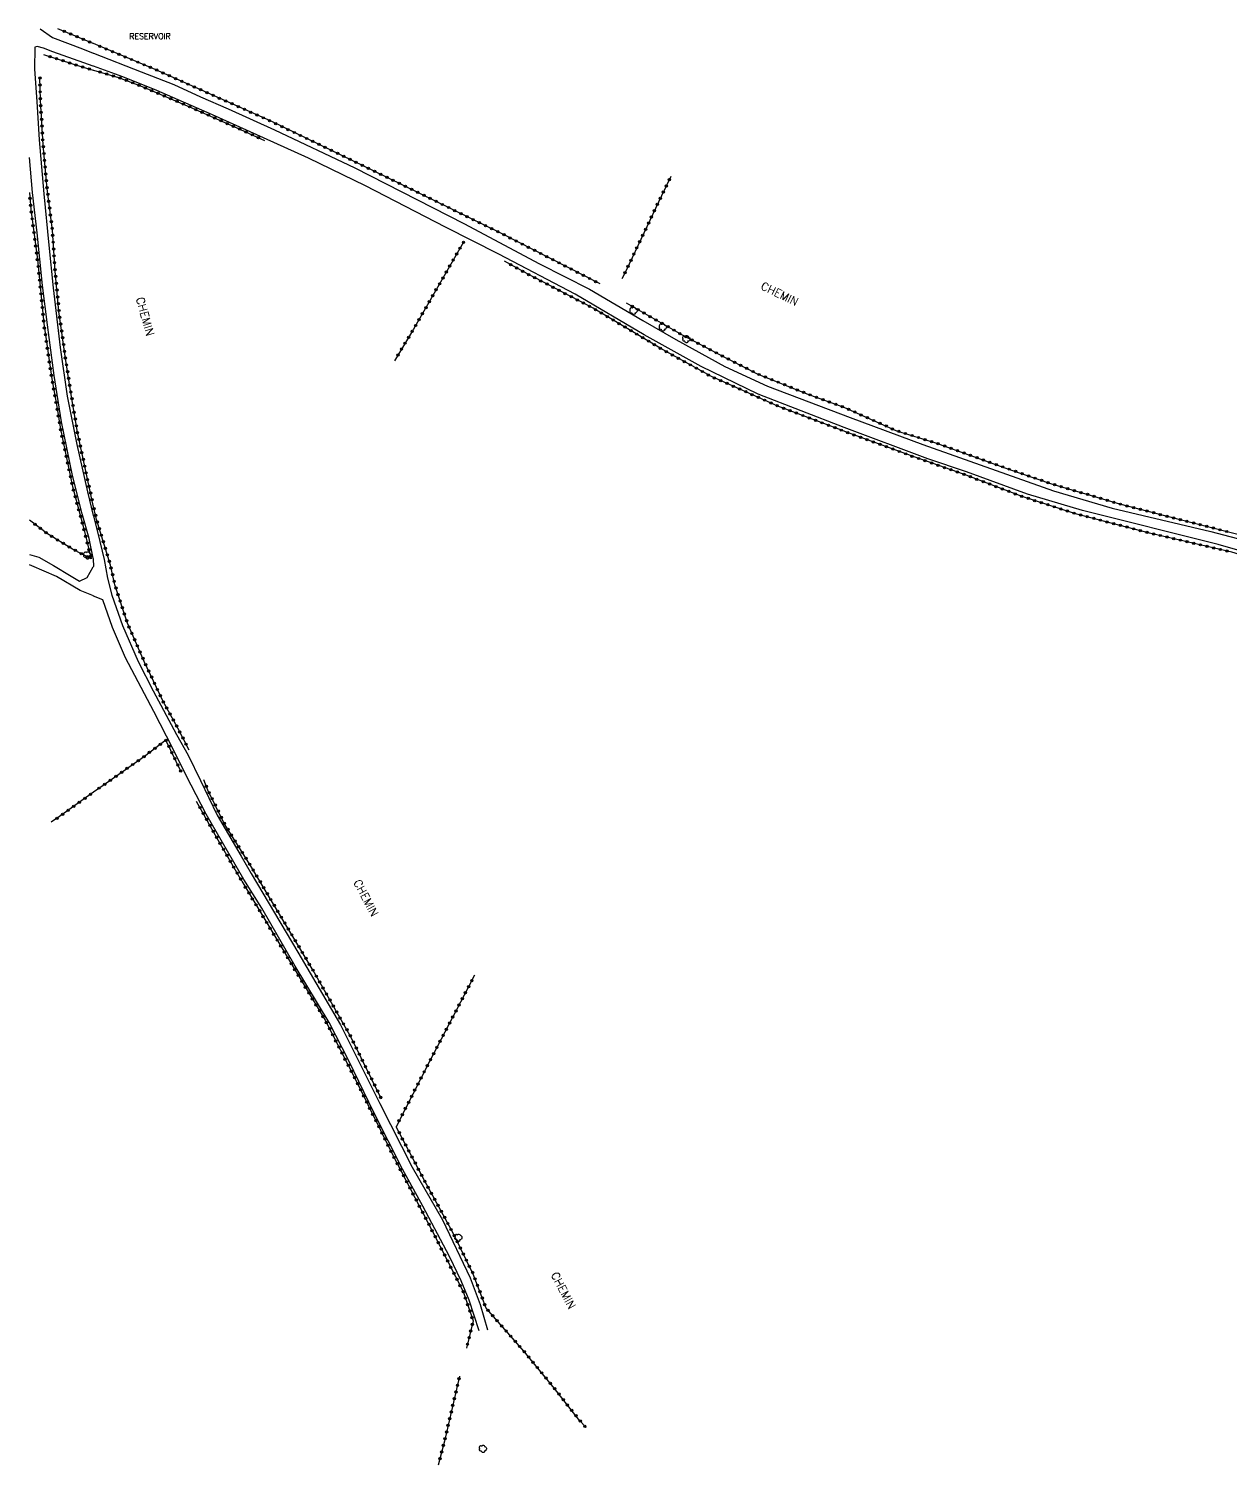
# Model space of a CAD drawing. Header units: millimetres. Extents: x 268000 to 269001, y 118998 to 120000.
# Drawn here: x 267999.8 to 268262.5, y 119685.9 to 120000 of the extents above; entities that cross this region are included whole.
import ezdxf
from ezdxf.enums import TextEntityAlignment as Align

# ---------------------------------------------------------------- set-up
doc = ezdxf.new("R2010")
doc.units = ezdxf.units.MM
doc.layers.get('0').update_dxf_attribs({"linetype": 'CONTINUOUS'})
for name, color, linetype in [('W0071', 7, 'CONTINUOUS'), ('W0300', 7, 'CONTINUOUS'), ('W0323', 7, 'CONTINUOUS'), ('W0988', 4, 'CONTINUOUS'), ('W0989', 7, 'CONTINUOUS')]:
    doc.layers.add(name, color=color, linetype=linetype)
doc.styles.get("Standard").update_dxf_attribs({"font": 'romans.shx', "width": 0.85})

# ---------------------------------------------------------------- blocks, each defined once
blk = doc.blocks.new('T300')
for p, q in [((-0.8, 0.51), (-0.86, 0.34)), ((-0.86, 0.34), (-0.86, 0.17)), ((-0.86, 0.17), (-0.74, 0.06)), ((-0.69, 0.63), (-0.8, 0.51)), ((-0.8, -0.06), (-0.74, 0.06)), ((-0.74, 0.06), (-0.69, 0.11)), ((-0.57, 0.69), (-0.69, 0.63)), ((-0.46, 0.69), (-0.57, 0.69)), ((-0.29, 0.63), (-0.46, 0.69)), ((-0.29, 0.63), (-0.17, 0.74)), ((-0.23, 0.57), (-0.29, 0.63)), ((-0.17, 0.74), (-0.06, 0.8)), ((-0.06, 0.8), (0.06, 0.8)), ((0.06, 0.8), (0.23, 0.74)), ((0.23, 0.74), (0.34, 0.63)), ((0.34, 0.63), (0.4, 0.51)), ((0.46, 0.46), (0.34, 0.46)), ((0.4, 0.51), (0.4, 0.46)), ((0.57, 0.4), (0.46, 0.46)), ((0.57, 0.4), (0.69, 0.29)), ((0.69, 0.29), (0.74, 0.17)), ((0.74, 0.06), (0.69, -0.17)), ((0.74, 0.17), (0.74, 0.06)), ((-0.8, -0.17), (-0.8, -0.06)), ((-0.8, -0.23), (-0.8, -0.17)), ((-0.74, -0.34), (-0.8, -0.23)), ((-0.69, -0.4), (-0.74, -0.34)), ((-0.51, -0.46), (-0.69, -0.4)), ((-0.4, -0.46), (-0.51, -0.46)), ((-0.4, -0.46), (-0.34, -0.46)), ((-0.34, -0.46), (-0.34, -0.4)), ((-0.34, -0.51), (-0.34, -0.46)), ((-0.29, -0.63), (-0.34, -0.51)), ((-0.17, -0.74), (-0.29, -0.63)), ((-0.06, -0.8), (-0.17, -0.74)), ((0.06, -0.8), (-0.06, -0.8)), ((0.17, -0.74), (0.06, -0.8)), ((0.23, -0.69), (0.17, -0.74)), ((0.29, -0.46), (0.23, -0.46)), ((0.29, -0.63), (0.23, -0.69)), ((0.46, -0.4), (0.29, -0.46)), ((0.34, -0.51), (0.29, -0.63)), ((0.34, -0.51), (0.34, -0.46)), ((0.57, -0.34), (0.46, -0.4)), ((0.63, -0.29), (0.57, -0.34)), ((0.69, -0.17), (0.63, -0.29))]:
    blk.add_line(p, q)
blk = doc.blocks.new('t323o')
at = {"color": 0, "linetype": 'Continuous'}
for radius in [0.25, 0.15]:
    blk.add_circle((0, 0), radius, dxfattribs=at)

msp = doc.modelspace()

# ---------------------------------------------------------------- linework, layer by layer
at = {"layer": 'W0071'}
for points in [[(268002.32, 120000), (268005.01, 119998.09), (268011.59, 119995.63), (268013.96, 119994.69), (268014, 119994.68)], [(268014, 119991.79), (268013.96, 119991.8), (268011.85, 119992.58), (268005.08, 119994.97), (268003.09, 119995.73), (268001.65, 119996.11), (268001.17, 119996), (268001.09, 119991.16), (268001.62, 119984.08), (268002.1, 119975.68), (268003.15, 119963.93), (268004.22, 119952.65), (268005.16, 119943.38), (268006.69, 119930.27), (268008.26, 119919.67), (268010.37, 119909.09), (268012.67, 119898.73), (268013.96, 119893.58), (268014, 119893.43)], [(268014, 119994.68), (268024.4, 119990.59), (268031.56, 119987.79), (268037.41, 119985.09), (268043.46, 119982.48), (268053.58, 119977.93), (268071.09, 119969.58), (268094.94, 119957.42), (268111.49, 119948.61), (268122.41, 119943.05), (268134.07, 119936.23), (268141.26, 119932.05), (268151.99, 119926.16), (268161.36, 119921.85), (268179.4, 119914.98), (268195.25, 119909.09), (268223.84, 119898.95), (268236.64, 119895.16), (268258.22, 119890.1), (268275.45, 119885.52)], [(268277.89, 119882.06), (268259.82, 119887.2), (268230.2, 119894.63), (268218.17, 119898.25), (268204.84, 119903.11), (268196.34, 119905.98), (268178.05, 119912.78), (268159.29, 119920.07), (268146.82, 119926.17), (268134.33, 119933.1), (268119.25, 119941.95), (268102.63, 119950.7), (268090.93, 119956.63), (268073.48, 119965.68), (268061.01, 119971.71), (268053.42, 119975.15), (268039.98, 119981.16), (268027.86, 119986.53), (268020.38, 119989.45), (268014, 119991.79)], [(268014, 119884.05), (268013.96, 119884.22), (268013.02, 119888.55), (268011.5, 119893.96), (268009.44, 119902.29), (268007.01, 119914.04), (268005.39, 119924.16), (268003.94, 119935.27), (268002.83, 119943.84), (268001.68, 119955.4), (268000.66, 119964.16), (268000, 119971.88)], [(268014, 119893.43), (268014.93, 119889.74), (268016.33, 119883.94), (268017.03, 119879.85), (268018, 119876.18), (268020.31, 119869.52), (268023.76, 119861.63), (268027.05, 119855.24), (268032.17, 119845.71), (268034.72, 119841.15), (268037.39, 119835.61), (268041.05, 119828.05), (268046.28, 119819.06), (268048.46, 119815.26), (268058.63, 119798.12), (268068.01, 119782.18), (268076.58, 119765), (268083.67, 119751.05), (268090.32, 119739.58), (268096.3, 119726.88), (268098.54, 119721.06), (268100.14, 119715.54)], [(268000, 119885.07), (268002.03, 119884.43), (268005.22, 119882.65), (268009.12, 119880.28), (268010.93, 119879.24), (268012.63, 119880.01), (268013.96, 119882.34), (268014, 119882.4)], [(268014, 119882.4), (268014.07, 119882.52), (268014.01, 119884.02), (268014, 119884.05)], [(268014, 119875.96), (268013.97, 119875.98), (268011.1, 119877.18), (268005.88, 119880.21), (268000.54, 119882.58), (268000, 119882.76)], [(268098.29, 119715.3), (268096.09, 119722.02), (268094.4, 119726.2), (268091.85, 119731.57), (268085.97, 119742.54), (268081.57, 119750.68), (268075.28, 119763.06), (268069.78, 119774.36), (268065.5, 119782.7), (268058.06, 119795.04), (268050.81, 119807.71), (268046.84, 119814.01), (268038.63, 119828.28), (268034.27, 119836.72), (268031.34, 119842.64), (268027.19, 119850.7), (268021.01, 119862.46), (268018.16, 119869.05), (268016.02, 119875.12), (268014, 119875.96)]]:
    msp.add_lwpolyline(points, dxfattribs=at)
at = {"layer": 'W0323'}
for points in [[(268014, 119996.75), (268013.96, 119996.76), (268006.22, 120000)], [(268124.77, 119944.19), (268103.17, 119955.23), (268078.19, 119967.5), (268052.95, 119979.69), (268027.45, 119991.12), (268014, 119996.75)], [(268003.05, 119994.39), (268011.01, 119991.79), (268013.96, 119990.94), (268014, 119990.93)], [(268014, 119990.93), (268019.43, 119989.37), (268024.63, 119987.38), (268035.46, 119982.72), (268046.1, 119977.99), (268051.41, 119975.56)], [(268014, 119895.57), (268013.96, 119895.74), (268012.74, 119901.21), (268010.47, 119911.76), (268009.07, 119920.39), (268007.89, 119927.88), (268006.45, 119938.16), (268005.59, 119947.02), (268005.01, 119955.95), (268003.86, 119965), (268002.98, 119974.65), (268002.38, 119984.38), (268002.27, 119989.38)], [(268140.23, 119967.71), (268138.14, 119963.48), (268130.41, 119947.14), (268129.49, 119945.33)], [(268000, 119964.16), (268000.33, 119960.46), (268001.75, 119949.54), (268003.14, 119935.57), (268004.9, 119923.48), (268006.03, 119916.98), (268006.79, 119912.45), (268009.42, 119899.9), (268011.82, 119890.91), (268013.5, 119884.1), (268009.44, 119886.24), (268003.95, 119889.56), (268000, 119892.55)], [(268094.88, 119953.35), (268083.95, 119934.32), (268079.76, 119927.4)], [(268375.22, 119859.6), (268357.44, 119863.09), (268345.25, 119865.43), (268336.03, 119866.74), (268324.43, 119868.07), (268316.29, 119869.48), (268306.71, 119871.95), (268287.54, 119878.02), (268262.84, 119885.56), (268244.85, 119889.74), (268228.66, 119893.97), (268217.01, 119897.72), (268204.19, 119902.6), (268193.37, 119906.38), (268180.23, 119911.18), (268163.6, 119917.5), (268148.96, 119924), (268137.83, 119930.19), (268123.19, 119938.93), (268108.84, 119946.39), (268103.85, 119949.15)], [(268130.45, 119940.05), (268142.68, 119933.05), (268150.24, 119929.07), (268159.1, 119924.55), (268169.93, 119920.2), (268177.98, 119917.26), (268189.53, 119912.1), (268198.03, 119909.48), (268214.26, 119903.66), (268223.4, 119900.49), (268238.26, 119896.1), (268250.66, 119892.88), (268269.81, 119888.02), (268282.47, 119884.35), (268307.18, 119876.68), (268320.53, 119874.05), (268331.29, 119872.77), (268338.41, 119871.46), (268350.34, 119869.05), (268358.29, 119867.71)], [(268034.92, 119842.24), (268032.42, 119847.09), (268029.14, 119853.03), (268025.1, 119861.63), (268021.41, 119870.02), (268018.68, 119878.39), (268017.7, 119882.7), (268014.65, 119892.69), (268014, 119895.57)], [(268033.17, 119837.49), (268029.81, 119844.45), (268025.11, 119840.91), (268015.36, 119834.04), (268014, 119833.07)], [(268014, 119833.07), (268013.97, 119833.05), (268006.58, 119827.77), (268004.76, 119826.54)], [(268076.98, 119765.92), (268070.34, 119779.44), (268062.02, 119794.06), (268052.49, 119810.03), (268048.3, 119817.07), (268042.59, 119826.24), (268039.02, 119833.51), (268038.11, 119835.75)], [(268046.43, 119813.59), (268040.97, 119823.08), (268036.53, 119831.04)], [(268046.43, 119813.59), (268064.63, 119783.23), (268071.26, 119770.28), (268079.43, 119753.74), (268088.05, 119737.14), (268094.81, 119723.88), (268097, 119717.48), (268095.54, 119711.51)], [(268097.31, 119793.03), (268095.89, 119790.37), (268087.45, 119774.21), (268080.12, 119759.93)], [(268121.66, 119694.16), (268120.24, 119695.73), (268114.78, 119702.69), (268108.14, 119710.78), (268099.81, 119720.23), (268097.02, 119727.7), (268092.6, 119736.67), (268086.4, 119748.02), (268080.12, 119759.93)], [(268094.02, 119705.41), (268090.71, 119691.21), (268089.34, 119685.91)]]:
    msp.add_lwpolyline(points, dxfattribs=at)

# ---------------------------------------------------------------- block references
at = {"layer": 'W0300', "rotation": 359.9999899820874}
for p in [(268132.08, 119938.3), (268138.49, 119934.68), (268143.63, 119932.12), (268012.7, 119884.85), (268093.8, 119735.65), (268099.15, 119689.47)]:
    msp.add_blockref('T300', p, dxfattribs=at)
at = {"layer": 'W0323'}
for p, rotation in [((268007.6, 119999.42), 157.2993381991562), ((268008.99, 119998.84), 157.2993381991562), ((268010.37, 119998.26), 157.2993381991562), ((268011.76, 119997.68), 157.2993381991562), ((268013.14, 119997.11), 157.2993381991562), ((268015.38, 119996.17), 157.2973058507981), ((268004.48, 119993.92), 341.9311741755653), ((268005.91, 119993.46), 341.9311741755653), ((268007.33, 119992.99), 341.9311741755653), ((268016.77, 119995.59), 157.2973058507981), ((268018.15, 119995.01), 157.2973058507981), ((268019.54, 119994.43), 157.2973058507981), ((268020.92, 119993.85), 157.2973058507981), ((268022.3, 119993.27), 157.2973058507981), ((268008.76, 119992.53), 341.9311741755653), ((268010.18, 119992.06), 341.9311741755653), ((268011.62, 119991.62), 343.9497699176051), ((268013.06, 119991.2), 343.9497699176051), ((268015.44, 119990.52), 343.9417843756925), ((268016.88, 119990.1), 343.9417843756925), ((268018.32, 119989.69), 343.9417843756925), ((268023.69, 119992.69), 157.2973058507981), ((268025.07, 119992.11), 157.2973058507981), ((268026.45, 119991.54), 157.2973058507981), ((268027.83, 119990.95), 155.8584583935138), ((268029.2, 119990.33), 155.8584583935138), ((268030.57, 119989.72), 155.8584583935138), ((268002.28, 119989.2), 91.26131257081992), ((268002.31, 119987.7), 91.26131257081992), ((268019.76, 119989.24), 339.0910474016036), ((268021.16, 119988.71), 339.0910474016036), ((268022.56, 119988.17), 339.0910474016036), ((268023.96, 119987.64), 339.0910474016036), ((268025.35, 119987.07), 336.7006018894069), ((268031.94, 119989.11), 155.8584583935138), ((268033.31, 119988.49), 155.8584583935138), ((268034.68, 119987.88), 155.8584583935138), ((268036.05, 119987.27), 155.8584583935138), ((268037.42, 119986.65), 155.8584583935138), ((268002.34, 119986.2), 91.26131257081992), ((268002.37, 119984.7), 91.26131257081992), ((268026.73, 119986.48), 336.7006018894069), ((268028.1, 119985.89), 336.7006018894069), ((268029.48, 119985.29), 336.7006018894069), ((268030.86, 119984.7), 336.7006018894069), ((268032.24, 119984.11), 336.7006018894069), ((268033.62, 119983.51), 336.7006018894069), ((268038.78, 119986.04), 155.8584583935138), ((268040.15, 119985.43), 155.8584583935138), ((268041.52, 119984.81), 155.8584583935138), ((268042.89, 119984.2), 155.8584583935138), ((268044.26, 119983.59), 155.8584583935138), ((268002.45, 119983.2), 93.50628618634576), ((268002.55, 119981.7), 93.50628618634576), ((268034.99, 119982.92), 336.7006018894069), ((268036.37, 119982.32), 336.0235227983567), ((268037.74, 119981.71), 336.0235227983567), ((268039.11, 119981.1), 336.0235227983567), ((268040.48, 119980.49), 336.0235227983567), ((268045.63, 119982.97), 155.8584583935138), ((268047, 119982.36), 155.8584583935138), ((268048.37, 119981.74), 155.8584583935138), ((268049.73, 119981.13), 155.8584583935138), ((268051.1, 119980.52), 155.8584583935138), ((268002.64, 119980.2), 93.50628618634576), ((268002.73, 119978.71), 93.50628618634576), ((268002.82, 119977.21), 93.50628618634576), ((268041.85, 119979.88), 336.0235227983567), ((268043.22, 119979.27), 336.0235227983567), ((268044.59, 119978.66), 336.0235227983567), ((268045.96, 119978.05), 336.0235227983567), ((268047.32, 119977.43), 335.4024680982645), ((268052.47, 119979.9), 155.8584583935138), ((268053.83, 119979.27), 154.2174071132532), ((268055.18, 119978.61), 154.2174071132532), ((268056.53, 119977.96), 154.2174071132532), ((268057.88, 119977.31), 154.2174071132532), ((268002.91, 119975.71), 93.50628618634576), ((268003.02, 119974.22), 95.2131535424827), ((268048.69, 119976.8), 335.4024680982645), ((268050.05, 119976.18), 335.4024680982645), ((268059.23, 119976.66), 154.2174071132532), ((268060.58, 119976), 154.2174071132532), ((268061.93, 119975.35), 154.2174071132532), ((268063.28, 119974.7), 154.2174071132532), ((268064.63, 119974.05), 154.2174071132532), ((268003.15, 119972.72), 95.2131535424827), ((268003.29, 119971.23), 95.2131535424827), ((268065.99, 119973.39), 154.2174071132532), ((268067.34, 119972.74), 154.2174071132532), ((268068.69, 119972.09), 154.2174071132532), ((268070.04, 119971.44), 154.2174071132532), ((268071.39, 119970.78), 154.2174071132532), ((268003.43, 119969.74), 95.2131535424827), ((268003.56, 119968.24), 95.2131535424827), ((268072.74, 119970.13), 154.2174071132532), ((268074.09, 119969.48), 154.2174071132532), ((268075.44, 119968.83), 154.2174071132532), ((268076.79, 119968.17), 154.2174071132532), ((268003.7, 119966.75), 95.2131535424827), ((268003.84, 119965.25), 95.2131535424827), ((268078.14, 119967.52), 154.2174071132532), ((268079.49, 119966.86), 153.8483536980187), ((268080.83, 119966.2), 153.8483536980187), ((268082.18, 119965.54), 153.8483536980187), ((268083.53, 119964.88), 153.8483536980187), ((268139.2, 119965.63), 243.7170639699297), ((268139.87, 119966.97), 243.7170639699297), ((268000.11, 119962.9), 275.0886859823026), ((268004.02, 119963.77), 97.26373357013621), ((268004.21, 119962.28), 97.26373357013621), ((268084.87, 119964.22), 153.8483536980187), ((268086.22, 119963.56), 153.8483536980187), ((268087.57, 119962.89), 153.8483536980187), ((268088.91, 119962.23), 153.8483536980187), ((268090.26, 119961.57), 153.8483536980187), ((268137.24, 119961.58), 244.6682977145248), ((268137.88, 119962.93), 244.6682977145248), ((268138.54, 119964.28), 243.7170639699297), ((268000.24, 119961.41), 275.0886859823026), ((268000.4, 119959.91), 277.3993265913152), ((268000.59, 119958.43), 277.3993265913152), ((268004.4, 119960.79), 97.26373357013621), ((268004.58, 119959.3), 97.26373357013621), ((268091.61, 119960.91), 153.8483536980187), ((268092.95, 119960.25), 153.8483536980187), ((268094.3, 119959.59), 153.8483536980187), ((268095.65, 119958.93), 153.8483536980187), ((268096.99, 119958.27), 153.8483536980187), ((268135.96, 119958.86), 244.6682977145248), ((268136.6, 119960.22), 244.6682977145248), ((268000.79, 119956.94), 277.3993265913152), ((268000.98, 119955.45), 277.3993265913152), ((268004.77, 119957.81), 97.26373357013621), ((268004.96, 119956.33), 97.26373357013621), ((268098.34, 119957.61), 153.8483536980187), ((268099.68, 119956.94), 153.8483536980187), ((268101.03, 119956.28), 153.8483536980187), ((268102.38, 119955.62), 153.8483536980187), ((268134.68, 119956.15), 244.6682977145248), ((268135.32, 119957.51), 244.6682977145248), ((268001.17, 119953.96), 277.3993265913152), ((268001.37, 119952.48), 277.3993265913152), ((268005.08, 119954.83), 93.7021001380704), ((268005.18, 119953.33), 93.7021001380704), ((268094.12, 119952.02), 240.1265601088315), ((268094.87, 119953.32), 240.1265601088315), ((268103.72, 119954.95), 152.9237135930725), ((268105.06, 119954.27), 152.9237135930725), ((268106.39, 119953.59), 152.9237135930725), ((268107.73, 119952.9), 152.9237135930725), ((268109.06, 119952.22), 152.9237135930725), ((268132.75, 119952.09), 244.6682977145248), ((268133.39, 119953.44), 244.6682977145248), ((268134.03, 119954.8), 244.6682977145248), ((268001.56, 119950.99), 277.3993265913152), ((268001.75, 119949.5), 275.6720273493223), ((268005.28, 119951.84), 93.7021001380704), ((268005.37, 119950.34), 93.7021001380704), ((268092.62, 119949.42), 240.1265601088315), ((268093.37, 119950.72), 240.1265601088315), ((268110.4, 119951.54), 152.9237135930725), ((268111.73, 119950.86), 152.9237135930725), ((268113.07, 119950.17), 152.9237135930725), ((268114.4, 119949.49), 152.9237135930725), ((268115.74, 119948.81), 152.9237135930725), ((268131.47, 119949.37), 244.6682977145248), ((268132.11, 119950.73), 244.6682977145248), ((268001.9, 119948.01), 275.6720273493223), ((268002.05, 119946.52), 275.6720273493223), ((268005.47, 119948.84), 93.7021001380704), ((268005.57, 119947.35), 93.7021001380704), ((268005.7, 119945.85), 95.56266811333445), ((268091.13, 119946.82), 240.1265601088315), ((268091.88, 119948.12), 240.1265601088315), ((268105.17, 119948.42), 151.022594131482), ((268106.48, 119947.69), 151.022594131482), ((268107.79, 119946.97), 151.022594131482), ((268109.11, 119946.25), 152.5288366288061), ((268117.08, 119948.12), 152.9237135930725), ((268118.41, 119947.44), 152.9237135930725), ((268119.75, 119946.76), 152.9237135930725), ((268121.08, 119946.08), 152.9237135930725), ((268130.17, 119946.67), 243.1443022366888), ((268130.83, 119948.02), 244.6682977145248), ((268002.2, 119945.02), 275.6720273493223), ((268002.34, 119943.53), 275.6720273493223), ((268005.85, 119944.36), 95.56266811333445), ((268005.99, 119942.87), 95.56266811333445), ((268088.89, 119942.92), 240.1265601088315), ((268089.64, 119944.22), 240.1265601088315), ((268090.38, 119945.52), 240.1265601088315), ((268110.44, 119945.55), 152.5288366288061), ((268111.77, 119944.86), 152.5288366288061), ((268113.1, 119944.17), 152.5288366288061), ((268114.43, 119943.48), 152.5288366288061), ((268115.76, 119942.79), 152.5288366288061), ((268122.42, 119945.39), 152.9237135930725), ((268123.75, 119944.71), 152.9237135930725), ((268002.49, 119942.04), 275.6720273493223), ((268002.64, 119940.55), 275.6720273493223), ((268006.14, 119941.37), 95.56266811333445), ((268006.28, 119939.88), 95.56266811333445), ((268087.39, 119940.31), 240.1265601088315), ((268088.14, 119941.62), 240.1265601088315), ((268117.09, 119942.09), 152.5288366288061), ((268118.42, 119941.4), 152.5288366288061), ((268119.75, 119940.71), 152.5288366288061), ((268121.09, 119940.02), 152.5288366288061), ((268002.79, 119939.05), 275.6720273493223), ((268002.94, 119937.56), 275.6720273493223), ((268006.43, 119938.39), 95.56266811333445), ((268006.63, 119936.9), 97.94588724593876), ((268085.15, 119936.41), 240.1265601088315), ((268085.9, 119937.71), 240.1265601088315), ((268086.65, 119939.01), 240.1265601088315), ((268122.42, 119939.33), 152.5288366288061), ((268123.73, 119938.6), 149.1838383793656), ((268125.02, 119937.83), 149.1838383793656), ((268126.31, 119937.07), 149.1838383793656), ((268127.59, 119936.3), 149.1838383793656), ((268131.75, 119939.31), 330.2263785446248), ((268133.05, 119938.56), 330.2263785446248), ((268134.35, 119937.82), 330.2263785446248), ((268135.65, 119937.07), 330.2263785446248), ((268136.95, 119936.33), 330.2263785446248), ((268003.09, 119936.07), 275.6720273493223), ((268003.28, 119934.58), 278.2932772788907), ((268006.84, 119935.42), 97.94588724593876), ((268007.04, 119933.93), 97.94588724593876), ((268083.65, 119933.82), 238.8269783010568), ((268084.41, 119935.11), 240.1265601088315), ((268128.88, 119935.53), 149.1838383793656), ((268130.17, 119934.76), 149.1838383793656), ((268131.46, 119933.99), 149.1838383793656), ((268132.75, 119933.22), 149.1838383793656), ((268138.26, 119935.58), 330.2263785446248), ((268139.56, 119934.84), 330.2263785446248), ((268140.86, 119934.09), 330.2263785446248), ((268142.16, 119933.35), 330.2263785446248), ((268003.5, 119933.1), 278.2932772788907), ((268003.71, 119931.61), 278.2932772788907), ((268003.93, 119930.13), 278.2932772788907), ((268007.25, 119932.44), 97.94588724593876), ((268007.46, 119930.96), 97.94588724593876), ((268081.32, 119929.97), 238.8269783010568), ((268082.09, 119931.25), 238.8269783010568), ((268082.87, 119932.53), 238.8269783010568), ((268134.04, 119932.46), 149.1838383793656), ((268135.32, 119931.69), 149.1838383793656), ((268136.61, 119930.92), 149.1838383793656), ((268137.9, 119930.15), 150.9034529860913), ((268143.48, 119932.63), 332.2686234132536), ((268144.81, 119931.93), 332.2686234132536), ((268146.14, 119931.23), 332.2686234132536), ((268147.46, 119930.54), 332.2686234132536), ((268004.14, 119928.64), 278.2932772788907), ((268004.36, 119927.16), 278.2932772788907), ((268007.66, 119929.47), 97.94588724593876), ((268007.87, 119927.99), 97.94588724593876), ((268080.54, 119928.68), 238.8269783010568), ((268139.21, 119929.42), 150.9034529860913), ((268140.52, 119928.69), 150.9034529860913), ((268141.83, 119927.96), 150.9034529860913), ((268143.14, 119927.23), 150.9034529860913), ((268148.79, 119929.84), 332.2686234132536), ((268150.12, 119929.14), 332.2686234132536), ((268151.45, 119928.46), 332.947874269724), ((268152.79, 119927.77), 332.947874269724), ((268154.13, 119927.09), 332.947874269724), ((268004.58, 119925.68), 278.2932772788907), ((268004.79, 119924.19), 278.2932772788907), ((268008.1, 119926.51), 98.98009401387027), ((268008.34, 119925.02), 98.98009401387027), ((268144.45, 119926.51), 150.9034529860913), ((268145.77, 119925.78), 150.9034529860913), ((268147.08, 119925.05), 150.9034529860913), ((268148.39, 119924.32), 150.9034529860913), ((268155.46, 119926.41), 332.947874269724), ((268156.8, 119925.73), 332.947874269724), ((268158.13, 119925.05), 332.947874269724), ((268159.48, 119924.4), 338.1210997695057), ((268160.88, 119923.84), 338.1210997695057), ((268005.03, 119922.71), 279.8535305518345), ((268005.29, 119921.23), 279.8535305518345), ((268008.57, 119923.54), 98.98009401387027), ((268008.81, 119922.06), 98.98009401387027), ((268009.04, 119920.58), 98.98009401387027), ((268149.73, 119923.66), 156.0821630186948), ((268151.1, 119923.05), 156.0821630186948), ((268152.47, 119922.44), 156.0821630186948), ((268153.85, 119921.83), 156.0821630186948), ((268155.22, 119921.22), 156.0821630186948), ((268156.59, 119920.62), 156.0821630186948), ((268162.27, 119923.28), 338.1210997695057), ((268163.66, 119922.72), 338.1210997695057), ((268165.05, 119922.16), 338.1210997695057), ((268166.44, 119921.6), 338.1210997695057), ((268167.84, 119921.04), 338.1210997695057), ((268005.54, 119919.75), 279.8535305518345), ((268005.8, 119918.28), 279.8535305518345), ((268009.28, 119919.1), 99.21015214302699), ((268009.52, 119917.62), 99.21015214302699), ((268157.96, 119920.01), 156.0821630186948), ((268159.33, 119919.4), 156.0821630186948), ((268160.7, 119918.79), 156.0821630186948), ((268162.07, 119918.18), 156.0821630186948), ((268163.44, 119917.57), 156.0821630186948), ((268169.23, 119920.49), 338.1210997695057), ((268170.63, 119919.95), 339.9249736675897), ((268172.04, 119919.43), 339.9249736675897), ((268173.45, 119918.92), 339.9249736675897), ((268174.86, 119918.4), 339.9249736675897), ((268176.26, 119917.89), 339.9249736675897), ((268006.06, 119916.8), 279.61181761182), ((268006.31, 119915.32), 279.61181761182), ((268009.76, 119916.14), 99.21015214302699), ((268010, 119914.66), 99.21015214302699), ((268164.84, 119917.03), 159.1808033671051), ((268166.24, 119916.5), 159.1808033671051), ((268167.65, 119915.97), 159.1808033671051), ((268169.05, 119915.43), 159.1808033671051), ((268170.45, 119914.9), 159.1808033671051), ((268171.85, 119914.37), 159.1808033671051), ((268177.67, 119917.37), 339.9249736675897), ((268179.05, 119916.78), 335.9202798561291), ((268180.42, 119916.17), 335.9202798561291), ((268181.79, 119915.56), 335.9202798561291), ((268183.16, 119914.95), 335.9202798561291), ((268184.53, 119914.34), 335.9202798561291), ((268006.56, 119913.84), 279.61181761182), ((268006.81, 119912.36), 281.842852177827), ((268010.24, 119913.18), 99.21015214302699), ((268010.48, 119911.7), 102.13888979783), ((268173.25, 119913.83), 159.1808033671051), ((268174.66, 119913.3), 159.1808033671051), ((268176.06, 119912.77), 159.1808033671051), ((268177.46, 119912.23), 159.1808033671051), ((268178.86, 119911.7), 159.1808033671051), ((268180.26, 119911.17), 159.9098340014469), ((268185.9, 119913.72), 335.9202798561291), ((268187.27, 119913.11), 335.9202798561291), ((268188.64, 119912.5), 335.9202798561291), ((268190.03, 119911.95), 342.8887363358915), ((268191.46, 119911.5), 342.8887363358915), ((268007.12, 119910.89), 281.842852177827), ((268007.43, 119909.43), 281.842852177827), ((268010.8, 119910.23), 102.13888979783), ((268011.11, 119908.76), 102.13888979783), ((268181.67, 119910.65), 159.9098340014469), ((268183.08, 119910.14), 159.9098340014469), ((268184.49, 119909.62), 159.9098340014469), ((268185.9, 119909.11), 159.9098340014469), ((268187.31, 119908.59), 159.9098340014469), ((268188.72, 119908.08), 159.9098340014469), ((268192.9, 119911.06), 342.8887363358915), ((268194.33, 119910.62), 342.8887363358915), ((268195.76, 119910.18), 342.8887363358915), ((268197.2, 119909.74), 342.8887363358915), ((268198.62, 119909.27), 340.2704041790189), ((268200.03, 119908.76), 340.2704041790189), ((268201.45, 119908.26), 340.2704041790189), ((268007.73, 119907.96), 281.842852177827), ((268008.04, 119906.49), 281.842852177827), ((268008.35, 119905.02), 281.842852177827), ((268011.43, 119907.3), 102.13888979783), ((268011.75, 119905.83), 102.13888979783), ((268190.13, 119907.56), 159.9098340014469), ((268191.53, 119907.05), 159.9098340014469), ((268192.94, 119906.53), 159.9098340014469), ((268194.36, 119906.03), 160.7632883873475), ((268195.77, 119905.54), 160.7632883873475), ((268197.19, 119905.04), 160.7632883873475), ((268202.86, 119907.75), 340.2704041790189), ((268204.27, 119907.24), 340.2704041790189), ((268205.68, 119906.74), 340.2704041790189), ((268207.09, 119906.23), 340.2704041790189), ((268208.51, 119905.73), 340.2704041790189), ((268209.92, 119905.22), 340.2704041790189), ((268008.66, 119903.55), 281.842852177827), ((268008.97, 119902.09), 281.842852177827), ((268012.06, 119904.36), 102.13888979783), ((268012.38, 119902.9), 102.13888979783), ((268198.61, 119904.55), 160.7632883873475), ((268200.02, 119904.05), 160.7632883873475), ((268201.44, 119903.56), 160.7632883873475), ((268202.85, 119903.07), 160.7632883873475), ((268204.27, 119902.57), 159.1780625893539), ((268205.67, 119902.04), 159.1780625893539), ((268211.33, 119904.71), 340.2704041790189), ((268212.74, 119904.21), 340.2704041790189), ((268214.15, 119903.7), 340.2704041790189), ((268215.57, 119903.21), 340.857454511021), ((268216.99, 119902.72), 340.857454511021), ((268218.4, 119902.22), 340.857454511021), ((268219.82, 119901.73), 340.857454511021), ((268009.27, 119900.62), 281.842852177827), ((268009.62, 119899.16), 284.9163373577463), ((268012.69, 119901.43), 102.13888979783), ((268013.02, 119899.97), 102.6096556837336), ((268207.07, 119901.5), 159.1780625893539), ((268208.48, 119900.97), 159.1780625893539), ((268209.88, 119900.44), 159.1780625893539), ((268211.28, 119899.9), 159.1780625893539), ((268212.68, 119899.37), 159.1780625893539), ((268214.08, 119898.84), 159.1780625893539), ((268221.24, 119901.24), 340.857454511021), ((268222.66, 119900.75), 340.857454511021), ((268224.08, 119900.29), 343.5586899063317), ((268225.52, 119899.86), 343.5586899063317), ((268226.96, 119899.44), 343.5586899063317), ((268228.4, 119899.01), 343.5586899063317), ((268229.84, 119898.59), 343.5586899063317), ((268010.01, 119897.71), 284.9163373577463), ((268010.39, 119896.26), 284.9163373577463), ((268013.35, 119898.5), 102.6096556837336), ((268013.67, 119897.04), 102.6096556837336), ((268215.49, 119898.3), 159.1780625893539), ((268216.89, 119897.77), 159.1780625893539), ((268218.31, 119897.3), 162.1320830674876), ((268219.74, 119896.84), 162.1320830674876), ((268221.17, 119896.38), 162.1320830674876), ((268222.6, 119895.92), 162.1320830674876), ((268224.02, 119895.46), 162.1320830674876), ((268231.28, 119898.17), 343.5586899063317), ((268232.71, 119897.74), 343.5586899063317), ((268234.15, 119897.32), 343.5586899063317), ((268235.59, 119896.89), 343.5586899063317), ((268237.03, 119896.47), 343.5586899063317), ((268238.47, 119896.05), 345.4150524888568), ((268239.92, 119895.67), 345.4150524888568), ((268010.78, 119894.81), 284.9163373577463), ((268011.17, 119893.36), 284.9163373577463), ((268014.12, 119895.05), 102.610848091106), ((268014.44, 119893.59), 102.610848091106), ((268225.45, 119895), 162.1320830674876), ((268226.88, 119894.54), 162.1320830674876), ((268228.31, 119894.08), 162.1320830674876), ((268229.75, 119893.68), 165.3775417113047), ((268231.2, 119893.3), 165.3775417113047), ((268232.66, 119892.93), 165.3775417113047), ((268234.11, 119892.55), 165.3775417113047), ((268241.37, 119895.29), 345.4150524888568), ((268242.83, 119894.92), 345.4150524888568), ((268244.28, 119894.54), 345.4150524888568), ((268245.73, 119894.16), 345.4150524888568), ((268247.18, 119893.78), 345.4150524888568), ((268248.63, 119893.41), 345.4150524888568), ((268250.08, 119893.03), 345.4150524888568), ((268251.54, 119892.66), 345.7604536383434), ((268001.2, 119891.65), 142.8964920676662), ((268002.39, 119890.74), 142.8964920676662), ((268003.59, 119889.84), 142.8964920676662), ((268011.55, 119891.91), 284.9163373577463), ((268011.93, 119890.46), 283.8400054468651), ((268014.81, 119892.14), 106.9849958714967), ((268015.25, 119890.7), 106.9849958714967), ((268015.69, 119889.27), 106.9849958714967), ((268235.56, 119892.17), 165.3775417113047), ((268237.01, 119891.79), 165.3775417113047), ((268238.46, 119891.41), 165.3775417113047), ((268239.91, 119891.03), 165.3775417113047), ((268241.36, 119890.65), 165.3775417113047), ((268242.82, 119890.28), 165.3775417113047), ((268244.27, 119889.9), 165.3775417113047), ((268245.72, 119889.54), 166.9016397149581), ((268247.19, 119889.2), 166.9016397149581), ((268252.99, 119892.29), 345.7604536383434), ((268254.45, 119891.92), 345.7604536383434), ((268255.9, 119891.55), 345.7604536383434), ((268257.35, 119891.18), 345.7604536383434), ((268258.81, 119890.81), 345.7604536383434), ((268260.26, 119890.44), 345.7604536383434), ((268261.71, 119890.07), 345.7604536383434), ((268004.85, 119889.02), 148.8323338454358), ((268006.13, 119888.24), 148.8323338454358), ((268007.41, 119887.47), 148.8323338454358), ((268008.7, 119886.69), 148.8323338454358), ((268012.29, 119889), 283.8400054468651), ((268012.65, 119887.55), 283.8400054468651), ((268013.01, 119886.09), 283.8400054468651), ((268016.13, 119887.83), 106.9849958714967), ((268016.57, 119886.4), 106.9849958714967), ((268248.65, 119888.86), 166.9016397149581), ((268250.11, 119888.52), 166.9016397149581), ((268251.57, 119888.18), 166.9016397149581), ((268253.03, 119887.84), 166.9016397149581), ((268254.49, 119887.5), 166.9016397149581), ((268255.95, 119887.16), 166.9016397149581), ((268257.41, 119886.82), 166.9016397149581), ((268258.87, 119886.48), 166.9016397149581), ((268260.33, 119886.14), 166.9016397149581), ((268010, 119885.95), 152.205973855738), ((268011.33, 119885.25), 152.205973855738), ((268012.65, 119884.55), 152.205973855738), ((268013.37, 119884.63), 283.8400054468651), ((268017.01, 119884.97), 106.9849958714967), ((268017.44, 119883.53), 106.9849958714967), ((268261.79, 119885.8), 166.9016397149581), ((268017.84, 119882.08), 102.8945055218467), ((268018.17, 119880.62), 102.8945055218467), ((268018.51, 119879.16), 102.8945055218467), ((268018.9, 119877.72), 108.0544224051865), ((268019.37, 119876.29), 108.0544224051865), ((268019.83, 119874.86), 108.0544224051865), ((268020.3, 119873.44), 108.0544224051865), ((268020.76, 119872.01), 108.0544224051865), ((268021.23, 119870.58), 108.0544224051865), ((268021.78, 119869.19), 113.7307189014657), ((268022.38, 119867.82), 113.7307189014657), ((268022.98, 119866.44), 113.7307189014657), ((268023.59, 119865.07), 113.7307189014657), ((268024.19, 119863.7), 113.7307189014657), ((268024.8, 119862.32), 113.7307189014657), ((268025.42, 119860.96), 115.1626097956783), ((268026.05, 119859.6), 115.1626097956783), ((268026.69, 119858.24), 115.1626097956783), ((268027.33, 119856.89), 115.1626097956783), ((268027.97, 119855.53), 115.1626097956783), ((268028.6, 119854.17), 115.1626097956783), ((268029.26, 119852.82), 118.9054350962964), ((268029.98, 119851.51), 118.9054350962964), ((268030.71, 119850.19), 118.9054350962964), ((268031.43, 119848.88), 118.9054350962964), ((268032.16, 119847.57), 118.9054350962964), ((268032.86, 119846.24), 117.2278625106687), ((268027.43, 119842.66), 217.0121091761299), ((268028.63, 119843.56), 217.0121091761299), ((268029.82, 119844.43), 115.8194859514451), ((268030.47, 119843.08), 115.8194859514451), ((268033.54, 119844.91), 117.2278625106687), ((268034.23, 119843.57), 117.2278625106687), ((268022.58, 119839.13), 215.149474453754), ((268023.8, 119839.99), 215.149474453754), ((268025.03, 119840.86), 215.149474453754), ((268026.23, 119841.76), 217.0121091761299), ((268031.12, 119841.73), 115.8194859514451), ((268031.78, 119840.38), 115.8194859514451), ((268032.43, 119839.03), 115.8194859514451), ((268018.9, 119836.54), 215.149474453754), ((268020.13, 119837.4), 215.149474453754), ((268021.35, 119838.26), 215.149474453754), ((268033.08, 119837.68), 115.8194859514451), ((268013.34, 119832.6), 215.5574990018787), ((268015.22, 119833.95), 215.573554919009), ((268016.45, 119834.81), 215.149474453754), ((268017.67, 119835.67), 215.149474453754), ((268038.68, 119834.36), 112.087489891651), ((268039.28, 119832.99), 116.1064417039471), ((268009.68, 119829.98), 215.5574990018787), ((268010.9, 119830.86), 215.5574990018787), ((268012.12, 119831.73), 215.5574990018787), ((268037.26, 119829.73), 119.1676133792656), ((268039.94, 119831.64), 116.1064417039471), ((268040.6, 119830.3), 116.1064417039471), ((268006.01, 119827.38), 213.9979611807915), ((268007.24, 119828.24), 215.5574990018787), ((268008.46, 119829.11), 215.5574990018787), ((268037.99, 119828.42), 119.1676133792656), ((268038.72, 119827.11), 119.1676133792656), ((268041.26, 119828.95), 116.1064417039471), ((268041.92, 119827.6), 116.1064417039471), ((268039.45, 119825.8), 119.1676133792656), ((268040.19, 119824.49), 119.1676133792656), ((268040.92, 119823.18), 119.1676133792656), ((268042.58, 119826.26), 116.1064417039471), ((268043.37, 119824.98), 121.9036036258861), ((268044.16, 119823.71), 121.9036036258861), ((268041.66, 119821.88), 119.9077451270667), ((268042.41, 119820.58), 119.9077451270667), ((268044.96, 119822.43), 121.9036036258861), ((268045.75, 119821.16), 121.9036036258861), ((268043.16, 119819.28), 119.9077451270667), ((268043.91, 119817.98), 119.9077451270667), ((268046.54, 119819.89), 121.9036036258861), ((268047.33, 119818.61), 121.9036036258861), ((268048.13, 119817.34), 121.9036036258861), ((268044.65, 119816.68), 119.9077451270667), ((268045.4, 119815.38), 119.9077451270667), ((268046.15, 119814.08), 119.9077451270667), ((268048.9, 119816.06), 120.81865566161), ((268049.67, 119814.77), 120.81865566161), ((268047.2, 119812.3), 300.9401644311557), ((268047.97, 119811.02), 300.9401644311557), ((268050.44, 119813.48), 120.81865566161), ((268051.21, 119812.19), 120.81865566161), ((268051.97, 119810.9), 120.81865566161), ((268048.74, 119809.73), 300.9401644311557), ((268049.52, 119808.44), 300.9401644311557), ((268052.74, 119809.61), 120.8131523396467), ((268053.51, 119808.33), 120.8131523396467), ((268050.29, 119807.16), 300.9401644311557), ((268051.06, 119805.87), 300.9401644311557), ((268051.83, 119804.58), 300.9401644311557), ((268054.28, 119807.04), 120.8131523396467), ((268055.05, 119805.75), 120.8131523396467), ((268055.82, 119804.46), 120.8131523396467), ((268052.6, 119803.3), 300.9401644311557), ((268053.37, 119802.01), 300.9401644311557), ((268056.58, 119803.17), 120.8131523396467), ((268057.35, 119801.88), 120.8131523396467), ((268054.14, 119800.72), 300.9401644311557), ((268054.91, 119799.44), 300.9401644311557), ((268055.69, 119798.15), 300.9401644311557), ((268058.12, 119800.6), 120.8131523396467), ((268058.89, 119799.31), 120.8131523396467), ((268056.46, 119796.86), 300.9401644311557), ((268057.23, 119795.58), 300.9401644311557), ((268059.66, 119798.02), 120.8131523396467), ((268060.43, 119796.73), 120.8131523396467), ((268061.2, 119795.44), 120.8131523396467), ((268058, 119794.29), 300.9401644311557), ((268058.77, 119793.01), 300.9401644311557), ((268061.96, 119794.16), 120.8131523396467), ((268062.71, 119792.85), 119.6363426969992), ((268096.7, 119791.88), 241.9303324345215), ((268059.54, 119791.72), 300.9401644311557), ((268060.31, 119790.43), 300.9401644311557), ((268061.08, 119789.15), 300.9401644311557), ((268063.45, 119791.55), 119.6363426969992), ((268064.19, 119790.24), 119.6363426969992), ((268064.93, 119788.94), 119.6363426969992), ((268095.29, 119789.23), 242.4245385679854), ((268095.99, 119790.56), 241.9303324345215), ((268061.86, 119787.86), 300.9401644311557), ((268062.63, 119786.57), 300.9401644311557), ((268065.67, 119787.64), 119.6363426969992), ((268066.42, 119786.33), 119.6363426969992), ((268093.91, 119786.57), 242.4245385679854), ((268094.6, 119787.9), 242.4245385679854), ((268063.4, 119785.29), 300.9401644311557), ((268064.17, 119784), 300.9401644311557), ((268064.91, 119782.69), 297.0991429304647), ((268067.16, 119785.03), 119.6363426969992), ((268067.9, 119783.73), 119.6363426969992), ((268068.64, 119782.42), 119.6363426969992), ((268091.82, 119782.58), 242.4245385679854), ((268092.52, 119783.91), 242.4245385679854), ((268093.21, 119785.24), 242.4245385679854), ((268065.59, 119781.36), 297.0991429304647), ((268066.27, 119780.02), 297.0991429304647), ((268069.38, 119781.12), 119.6363426969992), ((268070.12, 119779.81), 119.6363426969992), ((268090.43, 119779.92), 242.4245385679854), ((268091.13, 119781.25), 242.4245385679854), ((268066.96, 119778.69), 297.0991429304647), ((268067.64, 119777.35), 297.0991429304647), ((268070.81, 119778.48), 116.149822311341), ((268071.47, 119777.13), 116.149822311341), ((268089.05, 119777.26), 242.4245385679854), ((268089.74, 119778.59), 242.4245385679854), ((268068.32, 119776.02), 297.0991429304647), ((268069, 119774.68), 297.0991429304647), ((268069.69, 119773.35), 297.0991429304647), ((268072.13, 119775.79), 116.149822311341), ((268072.79, 119774.44), 116.149822311341), ((268073.45, 119773.09), 116.149822311341), ((268086.97, 119773.27), 242.8158006186867), ((268087.66, 119774.6), 242.4245385679854), ((268088.35, 119775.93), 242.4245385679854), ((268070.37, 119772.01), 297.0991429304647), ((268071.05, 119770.68), 297.0991429304647), ((268074.11, 119771.75), 116.149822311341), ((268074.78, 119770.4), 116.149822311341), ((268085.6, 119770.6), 242.8158006186867), ((268086.28, 119771.93), 242.8158006186867), ((268071.72, 119769.33), 296.2942988726498), ((268072.39, 119767.99), 296.2942988726498), ((268073.05, 119766.64), 296.2942988726498), ((268075.44, 119769.06), 116.149822311341), ((268076.1, 119767.71), 116.149822311341), ((268084.23, 119767.93), 242.8158006186867), ((268084.91, 119769.27), 242.8158006186867), ((268073.72, 119765.3), 296.2942988726498), ((268074.38, 119763.95), 296.2942988726498), ((268076.76, 119766.36), 116.149822311341), ((268082.17, 119763.93), 242.8158006186867), ((268082.86, 119765.26), 242.8158006186867), ((268083.54, 119766.6), 242.8158006186867), ((268075.05, 119762.61), 296.2942988726498), ((268075.71, 119761.26), 296.2942988726498), ((268080.8, 119761.26), 242.8158006186867), ((268081.49, 119762.59), 242.8158006186867), ((268076.38, 119759.92), 296.2942988726498), ((268077.04, 119758.57), 296.2942988726498), ((268077.71, 119757.23), 296.2942988726498), ((268080.82, 119758.6), 117.8180299299353), ((268081.52, 119757.27), 117.8180299299353), ((268078.37, 119755.89), 296.2942988726498), ((268079.03, 119754.54), 296.2942988726498), ((268082.22, 119755.95), 117.8180299299353), ((268082.92, 119754.62), 117.8180299299353), ((268079.71, 119753.2), 297.4499740773516), ((268080.4, 119751.87), 297.4499740773516), ((268083.62, 119753.29), 117.8180299299353), ((268084.32, 119751.97), 117.8180299299353), ((268081.09, 119750.54), 297.4499740773516), ((268081.78, 119749.21), 297.4499740773516), ((268082.48, 119747.88), 297.4499740773516), ((268085.02, 119750.64), 117.8180299299353), ((268085.72, 119749.31), 117.8180299299353), ((268086.42, 119747.99), 118.6489838900239), ((268083.17, 119746.55), 297.4499740773516), ((268083.86, 119745.21), 297.4499740773516), ((268087.14, 119746.67), 118.6489838900239), ((268087.85, 119745.35), 118.6489838900239), ((268084.55, 119743.88), 297.4499740773516), ((268085.24, 119742.55), 297.4499740773516), ((268088.57, 119744.04), 118.6489838900239), ((268089.29, 119742.72), 118.6489838900239), ((268085.93, 119741.22), 297.4499740773516), ((268086.62, 119739.89), 297.4499740773516), ((268087.32, 119738.56), 297.4499740773516), ((268090.01, 119741.4), 118.6489838900239), ((268090.73, 119740.09), 118.6489838900239), ((268091.45, 119738.77), 118.6489838900239), ((268088.01, 119737.23), 297.4499740773516), ((268088.69, 119735.89), 297.0076204559546), ((268092.17, 119737.46), 118.6489838900239), ((268092.87, 119736.13), 116.2472855534483), ((268089.37, 119734.56), 297.0076204559546), ((268090.05, 119733.22), 297.0076204559546), ((268093.53, 119734.78), 116.2472855534483), ((268094.19, 119733.44), 116.2472855534483), ((268094.86, 119732.09), 116.2472855534483), ((268090.73, 119731.88), 297.0076204559546), ((268091.41, 119730.55), 297.0076204559546), ((268092.09, 119729.21), 297.0076204559546), ((268095.52, 119730.75), 116.2472855534483), ((268096.18, 119729.4), 116.2472855534483), ((268092.78, 119727.87), 297.0076204559546), ((268093.46, 119726.54), 297.0076204559546), ((268096.85, 119728.06), 116.2472855534483), ((268097.41, 119726.67), 110.4820598960895), ((268094.14, 119725.2), 297.0076204559546), ((268094.82, 119723.86), 288.9010627980474), ((268097.93, 119725.26), 110.4820598960895), ((268098.46, 119723.86), 110.4820598960895), ((268095.3, 119722.44), 288.9010627980474), ((268095.79, 119721.02), 288.9010627980474), ((268096.27, 119719.61), 288.9010627980474), ((268098.98, 119722.45), 110.4820598960895), ((268099.51, 119721.05), 110.4820598960895), ((268100.23, 119719.76), 131.389970016012), ((268096.76, 119718.19), 288.9010627980474), ((268096.82, 119716.75), 256.2755979639286), ((268101.22, 119718.63), 131.389970016012), ((268102.21, 119717.51), 131.389970016012), ((268103.2, 119716.38), 131.389970016012), ((268096.11, 119713.83), 256.2755979639286), ((268096.47, 119715.29), 256.2755979639286), ((268104.2, 119715.26), 131.389970016012), ((268105.19, 119714.13), 131.389970016012), ((268095.75, 119712.38), 256.2755979639286), ((268106.18, 119713.01), 131.389970016012), ((268107.17, 119711.88), 131.389970016012), ((268108.16, 119710.75), 129.3791969857126), ((268109.11, 119709.59), 129.3791969857126), ((268110.07, 119708.44), 129.3791969857126), ((268111.02, 119707.28), 129.3791969857126), ((268093.9, 119704.87), 256.8630421583244), ((268111.97, 119706.12), 129.3791969857126), ((268112.92, 119704.96), 129.3791969857126), ((268113.87, 119703.8), 129.3791969857126), ((268093.21, 119701.94), 256.8630421583244), ((268093.56, 119703.41), 256.8630421583244), ((268114.82, 119702.64), 128.1168659306336), ((268115.75, 119701.46), 128.1168659306336), ((268092.19, 119697.56), 256.8630421583244), ((268092.53, 119699.02), 256.8630421583244), ((268092.87, 119700.48), 256.8630421583244), ((268116.67, 119700.28), 128.1168659306336), ((268117.6, 119699.1), 128.1168659306336), ((268118.53, 119697.92), 128.1168659306336), ((268091.51, 119694.64), 256.8630421583244), ((268091.85, 119696.1), 256.8630421583244), ((268119.45, 119696.74), 128.1168659306336), ((268120.39, 119695.57), 132.1491021842983), ((268121.4, 119694.45), 132.1491021842983), ((268090.83, 119691.72), 256.8630421583244), ((268091.17, 119693.18), 256.8630421583244), ((268090.09, 119688.81), 255.5294848452232), ((268090.46, 119690.26), 255.5294848452232), ((268089.71, 119687.36), 255.5294848452232)]:
    msp.add_blockref('t323o', p, dxfattribs=dict(at, rotation=rotation))

# ---------------------------------------------------------------- texts
at = {"layer": 'W0988'}
msp.add_text('RESERVOIR', height=1.25, dxfattribs=at).set_placement((268026.34, 119998.36), align=Align.MIDDLE_CENTER)
at = {"layer": 'W0989'}
for rotation, p in [(334.0994, (268163.99, 119942.04)), (285.6459, (268025.29, 119937.09)), (297.6698, (268073.56, 119809.96)), (297.6698, (268116.71, 119724.13))]:
    msp.add_text('CHEMIN', height=1.75, rotation=rotation, dxfattribs=at).set_placement(p, align=Align.MIDDLE_CENTER)

doc.saveas('drawing.dxf')
